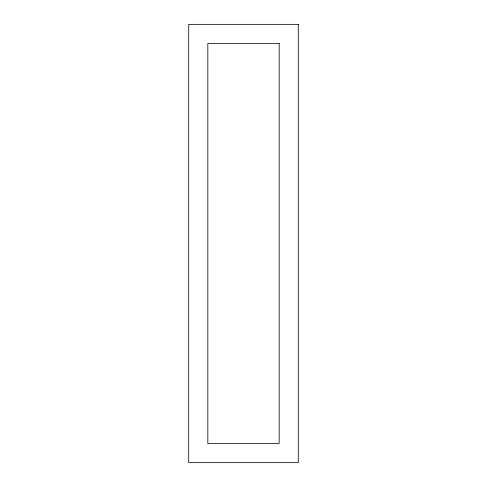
<?xml version="1.0" encoding="UTF-8"?>
<svg xmlns="http://www.w3.org/2000/svg" width="487" height="487" viewBox="0 0 487 487"><rect width="100%" height="100%" fill="white"/><g stroke="black" fill="none" stroke-linecap="round" stroke-linejoin="round"><path stroke-width="0.73" d="M298.288 24.35L188.713 24.35L188.713 462.65L298.288 462.65L298.288 24.35M279.167 43.471L207.833 43.471L207.833 443.529L279.167 443.529L279.167 43.471"/></g></svg>
